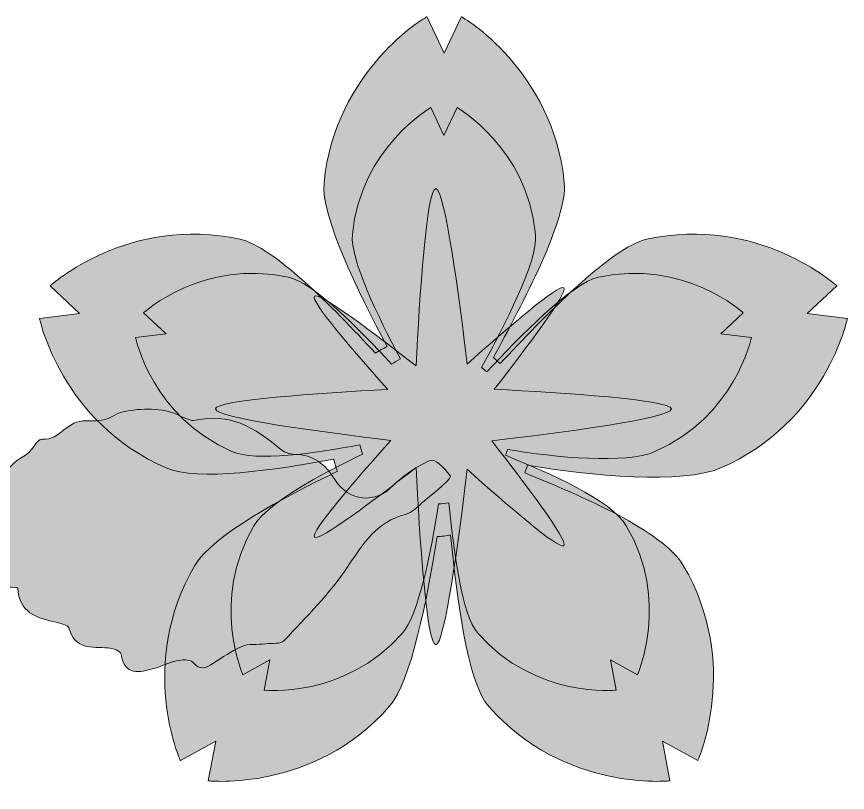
# Model space of a CAD drawing. Header units: inches. Extents: x 0 to 7.76, y -4.48 to -0.03.
# Drawn here: x 6.363 to 7.125, y -4.478 to -3.767 of the extents above; entities that cross this region are included whole.
import ezdxf

# ---------------------------------------------------------------- set-up
doc = ezdxf.new("R2010")
doc.units = ezdxf.units.IN
doc.header["$MEASUREMENT"] = 0
doc.layers.add('Layer 1', color=7, linetype='Continuous')

msp = doc.modelspace()

# ---------------------------------------------------------------- hatches: boundary and pattern name
at = {"layer": 'Layer 1', "true_color": 0xf39dc3}
h = msp.add_hatch(color=21, dxfattribs=at)
h.dxf.hatch_style = 2
edge = h.paths.add_edge_path()
edge.add_spline(control_points=[(7.08854, -4.03906), (7.08854, -4.03906), (7.11556, -4.01369), (7.11556, -4.01369), (7.11556, -4.01369), (7.04362, -3.94832), (6.94114, -3.97106), (6.90853, -3.97829), (6.84569, -4.04338), (6.8068, -4.08502), (6.80479, -4.08312), (6.80269, -4.0813), (6.80051, -4.07958), (6.82751, -4.03019), (6.86872, -3.95186), (6.86561, -3.91952), (6.85557, -3.81503), (6.77117, -3.7668), (6.77117, -3.7668), (6.77117, -3.7668), (6.75539, -3.80034), (6.75539, -3.80034), (6.75539, -3.80034), (6.73961, -3.7668), (6.73961, -3.7668), (6.73961, -3.7668), (6.65522, -3.81503), (6.64517, -3.91952), (6.64226, -3.94975), (6.67623, -4.01895), (6.70316, -4.06935), (6.69942, -4.0712), (6.69577, -4.0732), (6.69234, -4.07551), (6.65305, -4.03302), (6.5987, -3.97778), (6.56838, -3.97106), (6.4659, -3.94832), (6.39396, -4.01369), (6.39396, -4.01369), (6.39396, -4.01369), (6.42098, -4.03906), (6.42098, -4.03906), (6.42098, -4.03906), (6.3842, -4.04371), (6.3842, -4.04371), (6.3842, -4.04371), (6.40399, -4.13887), (6.50026, -4.18071), (6.5291, -4.19325), (6.6004, -4.18271), (6.65405, -4.17266), (6.65493, -4.1765), (6.65608, -4.18023), (6.65743, -4.18387), (6.60758, -4.20787), (6.54303, -4.24251), (6.52675, -4.27014), (6.47346, -4.36058), (6.51339, -4.4492), (6.51339, -4.4492), (6.51339, -4.4492), (6.54587, -4.43134), (6.54587, -4.43134), (6.54587, -4.43134), (6.53893, -4.46775), (6.53893, -4.46775), (6.53893, -4.46775), (6.63555, -4.47834), (6.70509, -4.39972), (6.72487, -4.37736), (6.73995, -4.30036), (6.74886, -4.24374), (6.75305, -4.24351), (6.75718, -4.24306), (6.7612, -4.24229), (6.76708, -4.29903), (6.77646, -4.37717), (6.79641, -4.39972), (6.86595, -4.47834), (6.96257, -4.46775), (6.96257, -4.46775), (6.96257, -4.46775), (6.95563, -4.43134), (6.95563, -4.43134), (6.95563, -4.43134), (6.98811, -4.4492), (6.98811, -4.4492), (6.98811, -4.4492), (7.02804, -4.36058), (6.97475, -4.27014), (6.95613, -4.23853), (6.88185, -4.20672), (6.82945, -4.18524), (6.83034, -4.18294), (6.83119, -4.18062), (6.8319, -4.17823), (6.88963, -4.188), (6.97424, -4.19593), (7.00926, -4.18071), (7.10553, -4.13887), (7.12531, -4.04371), (7.12531, -4.04371), (7.12531, -4.04371), (7.08854, -4.03906), (7.08854, -4.03906)], knot_values=[0, 0, 0, 0, 1, 1, 1, 2, 2, 2, 3, 3, 3, 4, 4, 4, 5, 5, 5, 6, 6, 6, 7, 7, 7, 8, 8, 8, 9, 9, 9, 10, 10, 10, 11, 11, 11, 12, 12, 12, 13, 13, 13, 14, 14, 14, 15, 15, 15, 16, 16, 16, 17, 17, 17, 18, 18, 18, 19, 19, 19, 20, 20, 20, 21, 21, 21, 22, 22, 22, 23, 23, 23, 24, 24, 24, 25, 25, 25, 26, 26, 26, 27, 27, 27, 28, 28, 28, 29, 29, 29, 30, 30, 30, 31, 31, 31, 32, 32, 32, 33, 33, 33, 34, 34, 34, 35, 35, 35, 35], degree=3, periodic=1)
at = {"layer": 'Layer 1', "true_color": 0xf5b9d4}
h = msp.add_hatch(color=254, dxfattribs=at)
h.dxf.hatch_style = 2
edge = h.paths.add_edge_path()
edge.add_spline(control_points=[(7.00923, -4.0577), (7.00923, -4.0577), (7.02983, -4.03836), (7.02983, -4.03836), (7.02983, -4.03836), (6.97498, -3.98853), (6.89685, -4.00586), (6.87199, -4.01137), (6.82409, -4.061), (6.79444, -4.09274), (6.7929, -4.09129), (6.7913, -4.0899), (6.78964, -4.08859), (6.81023, -4.05094), (6.84165, -3.99122), (6.83927, -3.96656), (6.83161, -3.8869), (6.76727, -3.85014), (6.76727, -3.85014), (6.76727, -3.85014), (6.75524, -3.87571), (6.75524, -3.87571), (6.75524, -3.87571), (6.74321, -3.85014), (6.74321, -3.85014), (6.74321, -3.85014), (6.67887, -3.8869), (6.67121, -3.96656), (6.66899, -3.98961), (6.69489, -4.04237), (6.71542, -4.0808), (6.71257, -4.0822), (6.70979, -4.08373), (6.70717, -4.08549), (6.67722, -4.0531), (6.63578, -4.01099), (6.61266, -4.00586), (6.53454, -3.98853), (6.47969, -4.03836), (6.47969, -4.03836), (6.47969, -4.03836), (6.50029, -4.0577), (6.50029, -4.0577), (6.50029, -4.0577), (6.47225, -4.06124), (6.47225, -4.06124), (6.47225, -4.06124), (6.48733, -4.1338), (6.56073, -4.1657), (6.58272, -4.17526), (6.63708, -4.16722), (6.67798, -4.15955), (6.67865, -4.16248), (6.67953, -4.16533), (6.68056, -4.16811), (6.64255, -4.1864), (6.59334, -4.21281), (6.58093, -4.23388), (6.5403, -4.30283), (6.57074, -4.37039), (6.57074, -4.37039), (6.57074, -4.37039), (6.5955, -4.35678), (6.5955, -4.35678), (6.5955, -4.35678), (6.59021, -4.38453), (6.59021, -4.38453), (6.59021, -4.38453), (6.66387, -4.39261), (6.71689, -4.33266), (6.73197, -4.31562), (6.74347, -4.25691), (6.75026, -4.21375), (6.75346, -4.21357), (6.7566, -4.21323), (6.75967, -4.21264), (6.76415, -4.2559), (6.77131, -4.31547), (6.78651, -4.33266), (6.83953, -4.39261), (6.91319, -4.38453), (6.91319, -4.38453), (6.91319, -4.38453), (6.9079, -4.35678), (6.9079, -4.35678), (6.9079, -4.35678), (6.93266, -4.37039), (6.93266, -4.37039), (6.93266, -4.37039), (6.9631, -4.30283), (6.92248, -4.23388), (6.90828, -4.20978), (6.85166, -4.18553), (6.8117, -4.16915), (6.81238, -4.1674), (6.81303, -4.16563), (6.81357, -4.16381), (6.85758, -4.17125), (6.92209, -4.1773), (6.94879, -4.1657), (7.02218, -4.1338), (7.03727, -4.06124), (7.03727, -4.06124), (7.03727, -4.06124), (7.00923, -4.0577), (7.00923, -4.0577)], knot_values=[0, 0, 0, 0, 1, 1, 1, 2, 2, 2, 3, 3, 3, 4, 4, 4, 5, 5, 5, 6, 6, 6, 7, 7, 7, 8, 8, 8, 9, 9, 9, 10, 10, 10, 11, 11, 11, 12, 12, 12, 13, 13, 13, 14, 14, 14, 15, 15, 15, 16, 16, 16, 17, 17, 17, 18, 18, 18, 19, 19, 19, 20, 20, 20, 21, 21, 21, 22, 22, 22, 23, 23, 23, 24, 24, 24, 25, 25, 25, 26, 26, 26, 27, 27, 27, 28, 28, 28, 29, 29, 29, 30, 30, 30, 31, 31, 31, 32, 32, 32, 33, 33, 33, 34, 34, 34, 35, 35, 35, 35], degree=3, periodic=1)
at = {"layer": 'Layer 1', "true_color": 0xec008b}
h = msp.add_hatch(color=230, dxfattribs=at)
h.dxf.hatch_style = 2
edge = h.paths.add_edge_path()
edge.add_spline(control_points=[(6.96395, -4.12666), (6.96395, -4.11826), (6.86374, -4.1118), (6.80138, -4.10859), (6.831, -4.07063), (6.86943, -4.01962), (6.86528, -4.01547), (6.86109, -4.01128), (6.81225, -4.05352), (6.77647, -4.08553), (6.76903, -4.02308), (6.75598, -3.92458), (6.74765, -3.92458), (6.73925, -3.92458), (6.73279, -4.02479), (6.72958, -4.08715), (6.69163, -4.05752), (6.64061, -4.0191), (6.63646, -4.02325), (6.6324, -4.02731), (6.67204, -4.07341), (6.70364, -4.10882), (6.64108, -4.1121), (6.54557, -4.11846), (6.54557, -4.12666), (6.54557, -4.13498), (6.64407, -4.14803), (6.70652, -4.15548), (6.67451, -4.19125), (6.63228, -4.2401), (6.63646, -4.24429), (6.64061, -4.24843), (6.69163, -4.21001), (6.72958, -4.18038), (6.73279, -4.24275), (6.73925, -4.34295), (6.74765, -4.34295), (6.75597, -4.34295), (6.76903, -4.24447), (6.77647, -4.182), (6.81225, -4.21401), (6.86109, -4.25625), (6.86528, -4.25206), (6.86954, -4.2478), (6.82893, -4.19416), (6.79903, -4.15595), (6.8612, -4.14859), (6.96395, -4.13516), (6.96395, -4.12666)], knot_values=[0, 0, 0, 0, 1, 1, 1, 2, 2, 2, 3, 3, 3, 4, 4, 4, 5, 5, 5, 6, 6, 6, 7, 7, 7, 8, 8, 8, 9, 9, 9, 10, 10, 10, 11, 11, 11, 12, 12, 12, 13, 13, 13, 14, 14, 14, 15, 15, 15, 16, 16, 16, 16], degree=3, periodic=1)
at = {"layer": 'Layer 1', "true_color": 0x38b449}
h = msp.add_hatch(color=95, dxfattribs=at)
h.dxf.hatch_style = 2
edge = h.paths.add_edge_path()
edge.add_spline(control_points=[(6.36436, -4.29066), (6.34747, -4.28958), (6.33269, -4.2891), (6.33104, -4.26656), (6.33043, -4.25827), (6.31868, -4.25099), (6.31256, -4.24284), (6.30914, -4.23827), (6.30357, -4.23185), (6.30474, -4.22804), (6.30694, -4.22091), (6.31305, -4.21483), (6.31812, -4.20881), (6.32024, -4.20629), (6.32371, -4.20373), (6.32681, -4.20338), (6.34791, -4.20101), (6.35246, -4.1776), (6.36986, -4.17008), (6.37665, -4.16715), (6.38162, -4.15399), (6.38675, -4.15438), (6.40376, -4.15566), (6.40922, -4.13617), (6.42706, -4.13768), (6.433, -4.13744), (6.43942, -4.13789), (6.44505, -4.13616), (6.4505, -4.13449), (6.45496, -4.13046), (6.46077, -4.12926), (6.47783, -4.12597), (6.49607, -4.12483), (6.51305, -4.13297), (6.51748, -4.13509), (6.52299, -4.138), (6.5272, -4.13703), (6.55841, -4.12984), (6.58195, -4.14392), (6.60429, -4.16281), (6.60793, -4.16588), (6.61342, -4.16835), (6.61806, -4.16837), (6.63545, -4.16843), (6.64639, -4.17744), (6.65498, -4.19141), (6.66754, -4.21184), (6.69274, -4.21406), (6.70877, -4.19664), (6.71538, -4.18946), (6.7382, -4.17368), (6.74483, -4.17362), (6.74838, -4.17358), (6.76002, -4.18512), (6.76109, -4.18865), (6.76194, -4.19148), (6.73791, -4.21), (6.73493, -4.21286), (6.73056, -4.21706), (6.72555, -4.22196), (6.72001, -4.22336), (6.69354, -4.23007), (6.68104, -4.24998), (6.66698, -4.27126), (6.65066, -4.29594), (6.62897, -4.31717), (6.60866, -4.33902), (6.60545, -4.34247), (6.59724, -4.34143), (6.59131, -4.34213), (6.58409, -4.34298), (6.57617, -4.34187), (6.56974, -4.34451), (6.56035, -4.34836), (6.55199, -4.35476), (6.54325, -4.36015), (6.53675, -4.36416), (6.53124, -4.36716), (6.52474, -4.35877), (6.52262, -4.35603), (6.51452, -4.35664), (6.50956, -4.35767), (6.50258, -4.35912), (6.49612, -4.36295), (6.48917, -4.36475), (6.47598, -4.36815), (6.46236, -4.37222), (6.45905, -4.35143), (6.45865, -4.34888), (6.45119, -4.34601), (6.44686, -4.34578), (6.43203, -4.34497), (6.41633, -4.34744), (6.41103, -4.32738), (6.41035, -4.3248), (6.40354, -4.32322), (6.39933, -4.32231), (6.38149, -4.31847), (6.36512, -4.31323), (6.36436, -4.29066)], knot_values=[0, 0, 0, 0, 1, 1, 1, 2, 2, 2, 3, 3, 3, 4, 4, 4, 5, 5, 5, 6, 6, 6, 7, 7, 7, 8, 8, 8, 9, 9, 9, 10, 10, 10, 11, 11, 11, 12, 12, 12, 13, 13, 13, 14, 14, 14, 15, 15, 15, 16, 16, 16, 17, 17, 17, 18, 18, 18, 19, 19, 19, 20, 20, 20, 21, 21, 21, 22, 22, 22, 23, 23, 23, 24, 24, 24, 25, 25, 25, 26, 26, 26, 27, 27, 27, 28, 28, 28, 29, 29, 29, 30, 30, 30, 31, 31, 31, 32, 32, 32, 33, 33, 33, 33], degree=3, periodic=1)

# ---------------------------------------------------------------- linework, layer by layer
at = {"layer": 'Layer 1', "lineweight": 0}
for points, knots in [([(7.08854, -4.03906), (7.08854, -4.03906), (7.11556, -4.01369), (7.11556, -4.01369), (7.11556, -4.01369), (7.04362, -3.94832), (6.94114, -3.97106), (6.90853, -3.97829), (6.84569, -4.04338), (6.8068, -4.08502), (6.80479, -4.08312), (6.80269, -4.0813), (6.80051, -4.07958), (6.82751, -4.03019), (6.86872, -3.95186), (6.86561, -3.91952), (6.85557, -3.81503), (6.77117, -3.7668), (6.77117, -3.7668), (6.77117, -3.7668), (6.75539, -3.80034), (6.75539, -3.80034), (6.75539, -3.80034), (6.73961, -3.7668), (6.73961, -3.7668), (6.73961, -3.7668), (6.65522, -3.81503), (6.64517, -3.91952), (6.64226, -3.94975), (6.67623, -4.01895), (6.70316, -4.06935), (6.69942, -4.0712), (6.69577, -4.0732), (6.69234, -4.07551), (6.65305, -4.03302), (6.5987, -3.97778), (6.56838, -3.97106), (6.4659, -3.94832), (6.39396, -4.01369), (6.39396, -4.01369), (6.39396, -4.01369), (6.42098, -4.03906), (6.42098, -4.03906), (6.42098, -4.03906), (6.3842, -4.04371), (6.3842, -4.04371), (6.3842, -4.04371), (6.40399, -4.13887), (6.50026, -4.18071), (6.5291, -4.19325), (6.6004, -4.18271), (6.65405, -4.17266), (6.65493, -4.1765), (6.65608, -4.18023), (6.65743, -4.18387), (6.60758, -4.20787), (6.54303, -4.24251), (6.52675, -4.27014), (6.47346, -4.36058), (6.51339, -4.4492), (6.51339, -4.4492), (6.51339, -4.4492), (6.54587, -4.43134), (6.54587, -4.43134), (6.54587, -4.43134), (6.53893, -4.46775), (6.53893, -4.46775), (6.53893, -4.46775), (6.63555, -4.47834), (6.70509, -4.39972), (6.72487, -4.37736), (6.73995, -4.30036), (6.74886, -4.24374), (6.75305, -4.24351), (6.75718, -4.24306), (6.7612, -4.24229), (6.76708, -4.29903), (6.77646, -4.37717), (6.79641, -4.39972), (6.86595, -4.47834), (6.96257, -4.46775), (6.96257, -4.46775), (6.96257, -4.46775), (6.95563, -4.43134), (6.95563, -4.43134), (6.95563, -4.43134), (6.98811, -4.4492), (6.98811, -4.4492), (6.98811, -4.4492), (7.02804, -4.36058), (6.97475, -4.27014), (6.95613, -4.23853), (6.88185, -4.20672), (6.82945, -4.18524), (6.83034, -4.18294), (6.83119, -4.18062), (6.8319, -4.17823), (6.88963, -4.188), (6.97424, -4.19593), (7.00926, -4.18071), (7.10553, -4.13887), (7.12531, -4.04371), (7.12531, -4.04371), (7.12531, -4.04371), (7.08854, -4.03906), (7.08854, -4.03906)], [0, 0, 0, 0, 1, 1, 1, 2, 2, 2, 3, 3, 3, 4, 4, 4, 5, 5, 5, 6, 6, 6, 7, 7, 7, 8, 8, 8, 9, 9, 9, 10, 10, 10, 11, 11, 11, 12, 12, 12, 13, 13, 13, 14, 14, 14, 15, 15, 15, 16, 16, 16, 17, 17, 17, 18, 18, 18, 19, 19, 19, 20, 20, 20, 21, 21, 21, 22, 22, 22, 23, 23, 23, 24, 24, 24, 25, 25, 25, 26, 26, 26, 27, 27, 27, 28, 28, 28, 29, 29, 29, 30, 30, 30, 31, 31, 31, 32, 32, 32, 33, 33, 33, 34, 34, 34, 35, 35, 35, 35]), ([(7.00923, -4.0577), (7.00923, -4.0577), (7.02983, -4.03836), (7.02983, -4.03836), (7.02983, -4.03836), (6.97498, -3.98853), (6.89685, -4.00586), (6.87199, -4.01137), (6.82409, -4.061), (6.79444, -4.09274), (6.7929, -4.09129), (6.7913, -4.0899), (6.78964, -4.08859), (6.81023, -4.05094), (6.84165, -3.99122), (6.83927, -3.96656), (6.83161, -3.8869), (6.76727, -3.85014), (6.76727, -3.85014), (6.76727, -3.85014), (6.75524, -3.87571), (6.75524, -3.87571), (6.75524, -3.87571), (6.74321, -3.85014), (6.74321, -3.85014), (6.74321, -3.85014), (6.67887, -3.8869), (6.67121, -3.96656), (6.66899, -3.98961), (6.69489, -4.04237), (6.71542, -4.0808), (6.71257, -4.0822), (6.70979, -4.08373), (6.70717, -4.08549), (6.67722, -4.0531), (6.63578, -4.01099), (6.61266, -4.00586), (6.53454, -3.98853), (6.47969, -4.03836), (6.47969, -4.03836), (6.47969, -4.03836), (6.50029, -4.0577), (6.50029, -4.0577), (6.50029, -4.0577), (6.47225, -4.06124), (6.47225, -4.06124), (6.47225, -4.06124), (6.48733, -4.1338), (6.56073, -4.1657), (6.58272, -4.17526), (6.63708, -4.16722), (6.67798, -4.15955), (6.67865, -4.16248), (6.67953, -4.16533), (6.68056, -4.16811), (6.64255, -4.1864), (6.59334, -4.21281), (6.58093, -4.23388), (6.5403, -4.30283), (6.57074, -4.37039), (6.57074, -4.37039), (6.57074, -4.37039), (6.5955, -4.35678), (6.5955, -4.35678), (6.5955, -4.35678), (6.59021, -4.38453), (6.59021, -4.38453), (6.59021, -4.38453), (6.66387, -4.39261), (6.71689, -4.33266), (6.73197, -4.31562), (6.74347, -4.25691), (6.75026, -4.21375), (6.75346, -4.21357), (6.7566, -4.21323), (6.75967, -4.21264), (6.76415, -4.2559), (6.77131, -4.31547), (6.78651, -4.33266), (6.83953, -4.39261), (6.91319, -4.38453), (6.91319, -4.38453), (6.91319, -4.38453), (6.9079, -4.35678), (6.9079, -4.35678), (6.9079, -4.35678), (6.93266, -4.37039), (6.93266, -4.37039), (6.93266, -4.37039), (6.9631, -4.30283), (6.92248, -4.23388), (6.90828, -4.20978), (6.85166, -4.18553), (6.8117, -4.16915), (6.81238, -4.1674), (6.81303, -4.16563), (6.81357, -4.16381), (6.85758, -4.17125), (6.92209, -4.1773), (6.94879, -4.1657), (7.02218, -4.1338), (7.03727, -4.06124), (7.03727, -4.06124), (7.03727, -4.06124), (7.00923, -4.0577), (7.00923, -4.0577)], [0, 0, 0, 0, 1, 1, 1, 2, 2, 2, 3, 3, 3, 4, 4, 4, 5, 5, 5, 6, 6, 6, 7, 7, 7, 8, 8, 8, 9, 9, 9, 10, 10, 10, 11, 11, 11, 12, 12, 12, 13, 13, 13, 14, 14, 14, 15, 15, 15, 16, 16, 16, 17, 17, 17, 18, 18, 18, 19, 19, 19, 20, 20, 20, 21, 21, 21, 22, 22, 22, 23, 23, 23, 24, 24, 24, 25, 25, 25, 26, 26, 26, 27, 27, 27, 28, 28, 28, 29, 29, 29, 30, 30, 30, 31, 31, 31, 32, 32, 32, 33, 33, 33, 34, 34, 34, 35, 35, 35, 35]), ([(6.96395, -4.12666), (6.96395, -4.11826), (6.86374, -4.1118), (6.80138, -4.10859), (6.831, -4.07063), (6.86943, -4.01962), (6.86528, -4.01547), (6.86109, -4.01128), (6.81225, -4.05352), (6.77647, -4.08553), (6.76903, -4.02308), (6.75598, -3.92458), (6.74765, -3.92458), (6.73925, -3.92458), (6.73279, -4.02479), (6.72958, -4.08715), (6.69163, -4.05752), (6.64061, -4.0191), (6.63646, -4.02325), (6.6324, -4.02731), (6.67204, -4.07341), (6.70364, -4.10882), (6.64108, -4.1121), (6.54557, -4.11846), (6.54557, -4.12666), (6.54557, -4.13498), (6.64407, -4.14803), (6.70652, -4.15548), (6.67451, -4.19125), (6.63228, -4.2401), (6.63646, -4.24429), (6.64061, -4.24843), (6.69163, -4.21001), (6.72958, -4.18038), (6.73279, -4.24275), (6.73925, -4.34295), (6.74765, -4.34295), (6.75597, -4.34295), (6.76903, -4.24447), (6.77647, -4.182), (6.81225, -4.21401), (6.86109, -4.25625), (6.86528, -4.25206), (6.86954, -4.2478), (6.82893, -4.19416), (6.79903, -4.15595), (6.8612, -4.14859), (6.96395, -4.13516), (6.96395, -4.12666)], [0, 0, 0, 0, 1, 1, 1, 2, 2, 2, 3, 3, 3, 4, 4, 4, 5, 5, 5, 6, 6, 6, 7, 7, 7, 8, 8, 8, 9, 9, 9, 10, 10, 10, 11, 11, 11, 12, 12, 12, 13, 13, 13, 14, 14, 14, 15, 15, 15, 16, 16, 16, 16]), ([(6.36436, -4.29066), (6.34747, -4.28958), (6.33269, -4.2891), (6.33104, -4.26656), (6.33043, -4.25827), (6.31868, -4.25099), (6.31256, -4.24284), (6.30914, -4.23827), (6.30357, -4.23185), (6.30474, -4.22804), (6.30694, -4.22091), (6.31305, -4.21483), (6.31812, -4.20881), (6.32024, -4.20629), (6.32371, -4.20373), (6.32681, -4.20338), (6.34791, -4.20101), (6.35246, -4.1776), (6.36986, -4.17008), (6.37665, -4.16715), (6.38162, -4.15399), (6.38675, -4.15438), (6.40376, -4.15566), (6.40922, -4.13617), (6.42706, -4.13768), (6.433, -4.13744), (6.43942, -4.13789), (6.44505, -4.13616), (6.4505, -4.13449), (6.45496, -4.13046), (6.46077, -4.12926), (6.47783, -4.12597), (6.49607, -4.12483), (6.51305, -4.13297), (6.51748, -4.13509), (6.52299, -4.138), (6.5272, -4.13703), (6.55841, -4.12984), (6.58195, -4.14392), (6.60429, -4.16281), (6.60793, -4.16588), (6.61342, -4.16835), (6.61806, -4.16837), (6.63545, -4.16843), (6.64639, -4.17744), (6.65498, -4.19141), (6.66754, -4.21184), (6.69274, -4.21406), (6.70877, -4.19664), (6.71538, -4.18946), (6.7382, -4.17368), (6.74483, -4.17362), (6.74838, -4.17358), (6.76002, -4.18512), (6.76109, -4.18865), (6.76194, -4.19148), (6.73791, -4.21), (6.73493, -4.21286), (6.73056, -4.21706), (6.72555, -4.22196), (6.72001, -4.22336), (6.69354, -4.23007), (6.68104, -4.24998), (6.66698, -4.27126), (6.65066, -4.29594), (6.62897, -4.31717), (6.60866, -4.33902), (6.60545, -4.34247), (6.59724, -4.34143), (6.59131, -4.34213), (6.58409, -4.34298), (6.57617, -4.34187), (6.56974, -4.34451), (6.56035, -4.34836), (6.55199, -4.35476), (6.54325, -4.36015), (6.53675, -4.36416), (6.53124, -4.36716), (6.52474, -4.35877), (6.52262, -4.35603), (6.51452, -4.35664), (6.50956, -4.35767), (6.50258, -4.35912), (6.49612, -4.36295), (6.48917, -4.36475), (6.47598, -4.36815), (6.46236, -4.37222), (6.45905, -4.35143), (6.45865, -4.34888), (6.45119, -4.34601), (6.44686, -4.34578), (6.43203, -4.34497), (6.41633, -4.34744), (6.41103, -4.32738), (6.41035, -4.3248), (6.40354, -4.32322), (6.39933, -4.32231), (6.38149, -4.31847), (6.36512, -4.31323), (6.36436, -4.29066)], [0, 0, 0, 0, 1, 1, 1, 2, 2, 2, 3, 3, 3, 4, 4, 4, 5, 5, 5, 6, 6, 6, 7, 7, 7, 8, 8, 8, 9, 9, 9, 10, 10, 10, 11, 11, 11, 12, 12, 12, 13, 13, 13, 14, 14, 14, 15, 15, 15, 16, 16, 16, 17, 17, 17, 18, 18, 18, 19, 19, 19, 20, 20, 20, 21, 21, 21, 22, 22, 22, 23, 23, 23, 24, 24, 24, 25, 25, 25, 26, 26, 26, 27, 27, 27, 28, 28, 28, 29, 29, 29, 30, 30, 30, 31, 31, 31, 32, 32, 32, 33, 33, 33, 33])]:
    msp.add_open_spline(points, degree=3, knots=knots, dxfattribs=at)

doc.saveas('drawing.dxf')
